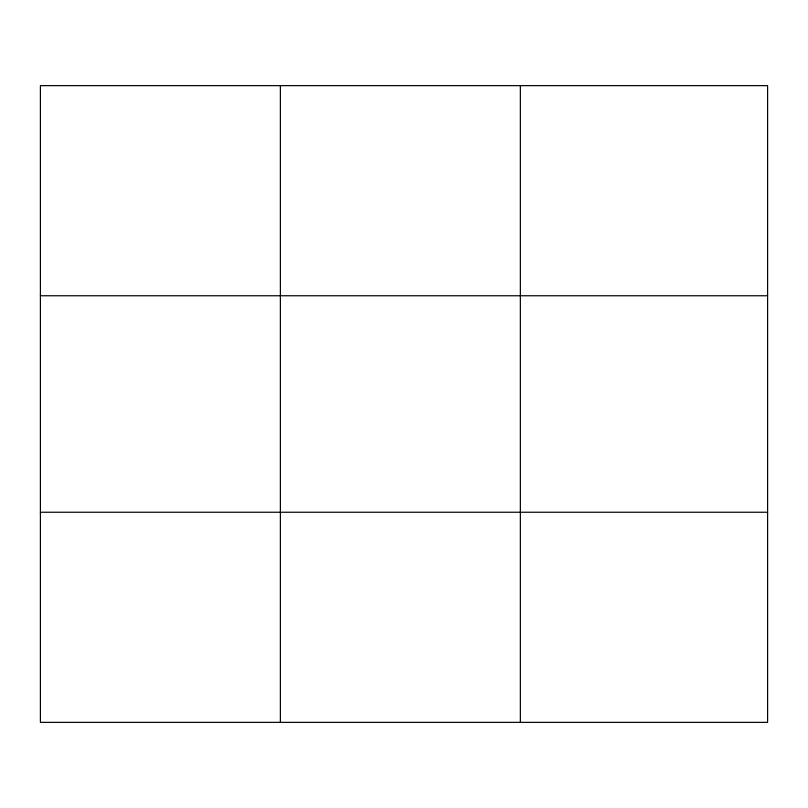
<?xml version="1.0" encoding="UTF-8"?>
<svg xmlns="http://www.w3.org/2000/svg" width="808" height="808" viewBox="0 0 808 808"><rect width="100%" height="100%" fill="white"/><g stroke="black" fill="none" stroke-linecap="round" stroke-linejoin="round"><path stroke-width="1.21" d="M280.376 85.638L280.376 722.362M520.352 85.638L520.352 722.362M40.4 295.758L767.6 295.758M40.4 512.242L767.6 512.242M767.6 706.202L767.6 722.362L40.4 722.362L40.4 85.638L767.6 85.638L767.6 706.202"/></g></svg>
